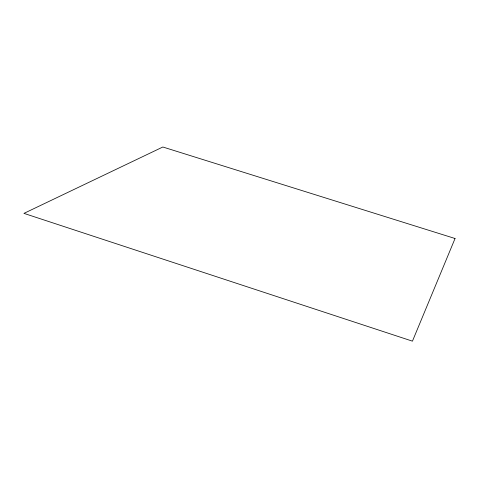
<?xml version="1.0" encoding="UTF-8"?>
<svg xmlns="http://www.w3.org/2000/svg" width="479" height="479" viewBox="0 0 479 479"><rect width="100%" height="100%" fill="white"/><g stroke="black" fill="none" stroke-linecap="round" stroke-linejoin="round"><path stroke-width="0.72" d="M455.05 238.506L412.443 341.162L23.95 213.377L162.842 147.005L455.05 238.506"/></g></svg>
